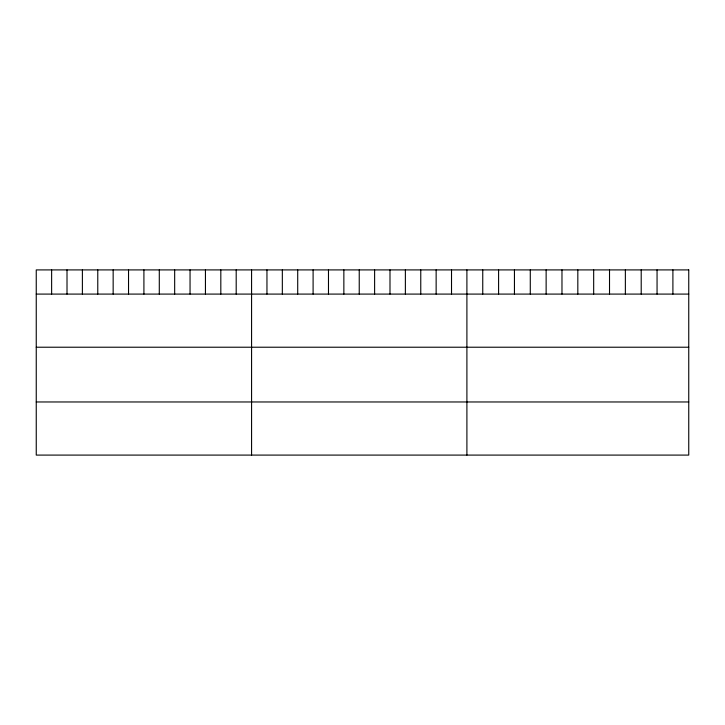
<?xml version="1.0" encoding="UTF-8"?>
<svg xmlns="http://www.w3.org/2000/svg" width="725" height="725" viewBox="0 0 725 725"><rect width="100%" height="100%" fill="white"/><g stroke="black" fill="none" stroke-linecap="round" stroke-linejoin="round"><path stroke-width="1.09" d="M36.25 294.087L688.75 294.087M36.25 347.221L688.75 347.221M36.25 401.967L688.75 401.967M672.9 269.908L672.9 294.087M657.058 269.908L657.058 294.087M641.208 269.908L641.208 294.087M625.367 269.908L625.367 294.087M609.517 269.908L609.517 294.087M593.675 269.908L593.675 294.087M577.825 269.908L577.825 294.087M561.975 269.908L561.975 294.087M546.133 269.908L546.133 294.087M530.283 269.908L530.283 294.087M514.442 269.908L514.442 294.087M498.592 269.908L498.592 294.087M482.75 269.908L482.75 294.087M466.9 269.908L466.9 455.092M451.521 269.908L451.521 294.087M436.142 269.908L436.142 294.087M420.763 269.908L420.763 294.087M405.375 269.908L405.375 294.087M389.996 269.908L389.996 294.087M374.617 269.908L374.617 294.087M359.237 269.908L359.237 294.087M343.858 269.908L343.858 294.087M328.479 269.908L328.479 294.087M313.1 269.908L313.1 294.087M297.712 269.908L297.712 294.087M282.333 269.908L282.333 294.087M266.954 269.908L266.954 294.087M251.575 269.908L251.575 455.092M236.196 269.908L236.196 294.087M220.817 269.908L220.817 294.087M205.438 269.908L205.438 294.087M190.05 269.908L190.05 294.087M174.671 269.908L174.671 294.087M159.292 269.908L159.292 294.087M143.913 269.908L143.913 294.087M128.533 269.908L128.533 294.087M113.154 269.908L113.154 294.087M97.775 269.908L97.775 294.087M82.387 269.908L82.387 294.087M67.008 269.908L67.008 294.087M51.629 269.908L51.629 294.087M688.75 269.908L36.25 269.908L36.25 455.092L688.75 455.092L688.75 269.908"/></g></svg>
